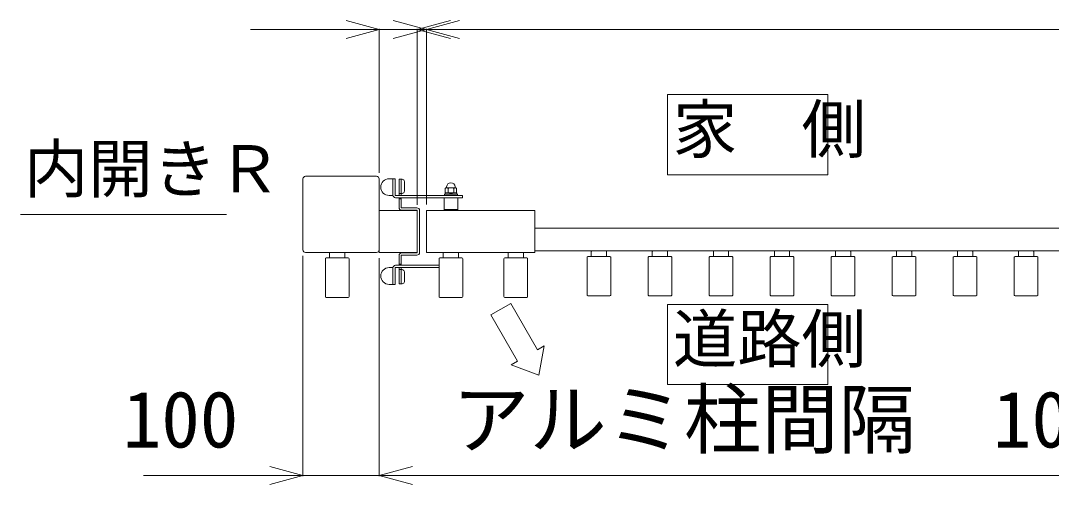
# Model space of a CAD drawing. Units: millimetres, scale not verified. Extents: x -6116 to 6499, y -4320 to 4590.
# Drawn here: x -1485 to -134, y 2511 to 3119 of the extents above; entities that cross this region are included whole.
import ezdxf
from ezdxf.enums import TextEntityAlignment as Align

# ---------------------------------------------------------------- set-up
doc = ezdxf.new("R2010")
doc.units = ezdxf.units.MM
doc.header["$LTSCALE"] = 20
doc.layers.add('0-0_0', color=7, linetype='Continuous', lineweight=9)
doc.styles.add('ＭＳ ゴシック', font='')
doc.styles.get('ＭＳ ゴシック').set_extended_font_data('MS Gothic')

msp = doc.modelspace()

# ---------------------------------------------------------------- linework, layer by layer
at = {"layer": '0-0_0'}
for p, q in [((-1014.79, 2919.16), (-1014.79, 3107.83)), ((-952.79, 3107.03), (-996.25, 3118.68)), ((-964.79, 3107.03), (-921.32, 3118.68)), ((-964.79, 2877.16), (-964.79, 3107.83)), ((-952.79, 3107.03), (-909.32, 3118.68)), ((-952.79, 2877.66), (-952.79, 3107.83)), ((-1014.79, 3107.03), (-1058.25, 3095.39)), ((-1014.79, 3107.03), (-964.79, 3107.03)), ((-952.79, 3107.03), (-996.25, 3095.39)), ((-964.79, 3107.03), (-952.79, 3107.03)), ((-964.79, 3107.03), (-921.32, 3095.39)), ((-952.79, 3107.03), (47.21, 3107.03)), ((-952.79, 3107.03), (-909.32, 3095.39)), ((-636.79, 3021.66), (-426.79, 3021.66)), ((-636.79, 2916.66), (-636.79, 3021.66)), ((-1114.79, 2911.16), (-1114.79, 2818.16)), ((-1018.29, 2914.66), (-1111.29, 2914.66)), ((-1014.79, 2911.16), (-1014.79, 2815.16)), ((-996.79, 2889.91), (-996.79, 2911.41)), ((-988.79, 2889.41), (-988.79, 2910.66)), ((-988.79, 2910.66), (-984.79, 2910.66)), ((-985.79, 2892.16), (-985.79, 2910.66)), ((-981.79, 2895.16), (-981.79, 2907.66)), ((-988.79, 2892.16), (-984.79, 2892.16)), ((-985.79, 2889.41), (-985.79, 2892.16)), ((-928.49, 2893.01), (-928.49, 2891.01)), ((-913.09, 2893.01), (-928.49, 2893.01)), ((-928.29, 2898.79), (-928.29, 2893.01)), ((-926.47, 2900.81), (-926.47, 2899.51)), ((-915.16, 2899.51), (-926.41, 2899.51)), ((-924.53, 2898.79), (-924.53, 2893.01)), ((-920.79, 2891.01), (-922.79, 2893.01)), ((-918.79, 2891.01), (-920.79, 2893.01)), ((-917.04, 2898.79), (-917.04, 2893.01)), ((-915.2, 2900.81), (-915.2, 2899.51)), ((-913.29, 2898.79), (-913.29, 2893.01)), ((-913.09, 2893.01), (-913.09, 2891.01)), ((-996.75, 2889.41), (-1001.79, 2889.41)), ((-905.79, 2889.41), (-993.29, 2889.41)), ((-905.79, 2886.41), (-993.29, 2886.41)), ((-988.79, 2873.66), (-988.79, 2886.41)), ((-988.79, 2885.16), (-985.79, 2885.16)), ((-985.79, 2873.66), (-985.79, 2886.41)), ((-929.79, 2869.91), (-929.79, 2886.41)), ((-912.29, 2891.01), (-929.29, 2891.01)), ((-929.29, 2891.01), (-929.29, 2889.41)), ((-911.79, 2869.91), (-911.79, 2886.41)), ((-905.79, 2889.41), (-905.79, 2886.41)), ((-1484.79, 2864.66), (-1214.79, 2864.66)), ((-965.29, 2869.66), (-1014.29, 2869.66)), ((-965.29, 2873.16), (-985.29, 2873.16)), ((-965.29, 2870.16), (-985.29, 2870.16)), ((-964.79, 2814.66), (-964.79, 2869.66)), ((-961.79, 2869.66), (-961.79, 2814.66)), ((-952.79, 2815.16), (-952.79, 2869.16)), ((-952.29, 2869.66), (-811.29, 2869.66)), ((-929.79, 2870.91), (-911.79, 2870.91)), ((-929.79, 2869.91), (-911.79, 2869.91)), ((-927.29, 2869.91), (-927.29, 2869.66)), ((-914.29, 2869.91), (-914.29, 2869.66)), ((-810.79, 2815.16), (-810.79, 2869.16)), ((-810.79, 2846.66), (-2.79, 2846.66)), ((-1018.29, 2814.66), (-1111.29, 2814.66)), ((-1079.79, 2814.16), (-1079.79, 2807.46)), ((-1060.29, 2814.66), (-1079.29, 2814.66)), ((-1059.79, 2811.56), (-1059.79, 2814.66)), ((-1059.79, 2814.16), (-1059.79, 2807.46)), ((-965.29, 2814.66), (-1014.29, 2814.66)), ((-988.79, 2810.66), (-988.79, 2797.91)), ((-988.79, 2810.66), (-988.79, 2797.91)), ((-985.79, 2810.66), (-985.79, 2797.91)), ((-985.79, 2810.66), (-985.79, 2797.91)), ((-965.29, 2814.16), (-985.29, 2814.16)), ((-965.29, 2811.16), (-985.29, 2811.16)), ((-952.29, 2814.66), (-811.29, 2814.66)), ((-930.79, 2814.16), (-930.79, 2807.46)), ((-930.29, 2814.66), (-911.29, 2814.66)), ((-910.79, 2814.16), (-910.79, 2807.46)), ((-845.79, 2814.16), (-845.79, 2807.46)), ((-845.29, 2814.66), (-826.29, 2814.66)), ((-825.79, 2814.16), (-825.79, 2807.46)), ((-810.79, 2816.66), (-2.79, 2816.66)), ((-736.79, 2816.16), (-736.79, 2809.46)), ((-717.29, 2816.66), (-736.29, 2816.66)), ((-716.79, 2816.16), (-716.79, 2809.46)), ((-656.79, 2816.16), (-656.79, 2809.46)), ((-637.29, 2816.66), (-656.29, 2816.66)), ((-636.79, 2816.16), (-636.79, 2809.46)), ((-576.79, 2816.16), (-576.79, 2809.46)), ((-557.29, 2816.66), (-576.29, 2816.66)), ((-556.79, 2816.16), (-556.79, 2809.46)), ((-496.79, 2816.16), (-496.79, 2809.46)), ((-477.29, 2816.66), (-496.29, 2816.66)), ((-476.79, 2816.16), (-476.79, 2809.46)), ((-416.79, 2816.16), (-416.79, 2809.46)), ((-397.29, 2816.66), (-416.29, 2816.66)), ((-396.79, 2816.16), (-396.79, 2809.46)), ((-336.79, 2816.16), (-336.79, 2809.46)), ((-317.29, 2816.66), (-336.29, 2816.66)), ((-316.79, 2816.16), (-316.79, 2809.46)), ((-256.79, 2816.16), (-256.79, 2809.46)), ((-237.29, 2816.66), (-256.29, 2816.66)), ((-236.79, 2816.16), (-236.79, 2809.46)), ((-176.79, 2816.16), (-176.79, 2809.46)), ((-157.29, 2816.66), (-176.29, 2816.66)), ((-156.79, 2816.16), (-156.79, 2809.46)), ((-1114.79, 2810.16), (-1114.79, 2521.5)), ((-1085.29, 2756.86), (-1085.29, 2806.46)), ((-1055.29, 2807.46), (-1084.29, 2807.46)), ((-1054.29, 2756.86), (-1054.29, 2806.46)), ((-1014.79, 2807.16), (-1014.79, 2521.5)), ((-936.29, 2797.91), (-993.29, 2797.91)), ((-988.79, 2799.16), (-985.79, 2799.16)), ((-936.29, 2756.86), (-936.29, 2806.46)), ((-935.29, 2807.46), (-906.29, 2807.46)), ((-905.29, 2756.86), (-905.29, 2806.46)), ((-851.29, 2756.86), (-851.29, 2806.46)), ((-850.29, 2807.46), (-821.29, 2807.46)), ((-820.29, 2756.86), (-820.29, 2806.46)), ((-742.29, 2758.86), (-742.29, 2808.46)), ((-712.29, 2809.46), (-741.29, 2809.46)), ((-711.29, 2758.86), (-711.29, 2808.46)), ((-662.29, 2758.86), (-662.29, 2808.46)), ((-632.29, 2809.46), (-661.29, 2809.46)), ((-631.29, 2758.86), (-631.29, 2808.46)), ((-582.29, 2758.86), (-582.29, 2808.46)), ((-552.29, 2809.46), (-581.29, 2809.46)), ((-551.29, 2758.86), (-551.29, 2808.46)), ((-502.29, 2758.86), (-502.29, 2808.46)), ((-472.29, 2809.46), (-501.29, 2809.46)), ((-471.29, 2758.86), (-471.29, 2808.46)), ((-422.29, 2758.86), (-422.29, 2808.46)), ((-392.29, 2809.46), (-421.29, 2809.46)), ((-391.29, 2758.86), (-391.29, 2808.46)), ((-342.29, 2758.86), (-342.29, 2808.46)), ((-312.29, 2809.46), (-341.29, 2809.46)), ((-311.29, 2758.86), (-311.29, 2808.46)), ((-262.29, 2758.86), (-262.29, 2808.46)), ((-232.29, 2809.46), (-261.29, 2809.46)), ((-231.29, 2758.86), (-231.29, 2808.46)), ((-182.29, 2758.86), (-182.29, 2808.46)), ((-152.29, 2809.46), (-181.29, 2809.46)), ((-151.29, 2758.86), (-151.29, 2808.46)), ((-996.75, 2794.91), (-1001.79, 2794.91)), ((-996.79, 2794.41), (-996.79, 2772.91)), ((-936.29, 2794.91), (-993.29, 2794.91)), ((-988.79, 2794.91), (-988.79, 2773.66)), ((-988.79, 2792.16), (-984.79, 2792.16)), ((-985.79, 2794.91), (-985.79, 2792.16)), ((-985.79, 2792.16), (-985.79, 2773.66)), ((-981.79, 2789.16), (-981.79, 2776.66)), ((-988.79, 2773.66), (-984.79, 2773.66)), ((-712.29, 2757.86), (-741.29, 2757.86)), ((-632.29, 2757.86), (-661.29, 2757.86)), ((-552.29, 2757.86), (-581.29, 2757.86)), ((-472.29, 2757.86), (-501.29, 2757.86)), ((-392.29, 2757.86), (-421.29, 2757.86)), ((-312.29, 2757.86), (-341.29, 2757.86)), ((-232.29, 2757.86), (-261.29, 2757.86)), ((-152.29, 2757.86), (-181.29, 2757.86)), ((-1055.29, 2755.86), (-1084.29, 2755.86)), ((-935.29, 2755.86), (-906.29, 2755.86)), ((-850.29, 2755.86), (-821.29, 2755.86)), ((-636.79, 2746.66), (-426.79, 2746.66)), ((-636.79, 2641.66), (-636.79, 2746.66)), ((-1014.79, 2522.3), (-971.32, 2533.95)), ((-1114.79, 2522.3), (-1158.25, 2510.65)), ((-1114.79, 2522.3), (-1014.79, 2522.3)), ((-1014.79, 2522.3), (76.21, 2522.3)), ((-1014.79, 2522.3), (-971.32, 2510.65))]:
    msp.add_line(p, q, dxfattribs=at)
for points in [[(-1183.59, 3107.03), (-1014.79, 3107.03), (-1058.25, 3118.68)], [(-636.79, 2916.66), (-426.79, 2916.66), (-426.79, 3021.66)], [(-993.79, 2889.91), (-993.79, 2911.41), (-1001.79, 2911.41)], [(-912.29, 2891.01), (-912.29, 2889.41), (-929.29, 2889.41)], [(-1059.79, 2814.66), (-1079.79, 2814.66), (-1079.79, 2811.56)], [(-993.79, 2794.41), (-993.79, 2772.91), (-1001.79, 2772.91)], [(-833.34, 2672.2), (-868.34, 2732.82), (-842.36, 2747.82), (-807.36, 2687.2), (-798.7, 2692.2)], [(-636.79, 2641.66), (-426.79, 2641.66), (-426.79, 2746.66)], [(-833.34, 2672.2), (-842, 2667.2), (-805.35, 2653.72), (-798.7, 2692.2)], [(-1323.59, 2522.3), (-1114.79, 2522.3), (-1158.25, 2533.95)]]:
    msp.add_lwpolyline(points, dxfattribs=at)
for centre, radius, start, end in [((-1111.29, 2911.16), 3.5, 90, 180), ((-1111.29, 2911.16), 3.5, 90, 180), ((-1018.29, 2911.16), 3.5, 0, 90), ((-1001.79, 2900.41), 11, 90, 270), ((-984.79, 2907.66), 3, 0, 90), ((-920.79, 2900.51), 5.62, 3.06715, 176.98204), ((-984.79, 2895.16), 3, 270, 0), ((-926.41, 2896.71), 2.8, 47.92498, 132.07503), ((-920.79, 2889.42), 10.09, 68.19746, 111.80255), ((-915.16, 2896.71), 2.8, 47.92498, 132.07503), ((-993.29, 2889.91), 3.5, 180, 270), ((-993.29, 2889.91), 0.5, 180, 270), ((-1014.29, 2869.16), 0.5, 90, 180), ((-985.29, 2873.66), 3.5, 180, 270), ((-985.29, 2873.66), 0.5, 180, 270), ((-965.29, 2869.66), 3.5, 0, 90), ((-965.29, 2869.66), 0.5, 0, 90), ((-965.29, 2869.16), 0.5, 0, 90), ((-952.29, 2869.16), 0.5, 90, 180), ((-811.29, 2869.16), 0.5, 0, 90), ((-1111.29, 2818.16), 3.5, 180, 270), ((-1079.29, 2814.16), 0.5, 90, 180), ((-1060.29, 2814.16), 0.5, 0, 90), ((-1018.29, 2818.16), 3.5, 270, 0), ((-1014.29, 2815.16), 0.5, 180, 270), ((-985.29, 2810.66), 3.5, 90, 180), ((-985.29, 2810.66), 3.5, 90, 180), ((-985.29, 2810.66), 0.5, 90, 180), ((-985.29, 2810.66), 0.5, 90, 180), ((-965.29, 2815.16), 0.5, 270, 0), ((-965.29, 2814.66), 3.5, 270, 0), ((-965.29, 2814.66), 0.5, 270, 0), ((-952.29, 2815.16), 0.5, 180, 270), ((-930.29, 2814.16), 0.5, 90, 180), ((-911.29, 2814.16), 0.5, 0, 90), ((-845.29, 2814.16), 0.5, 90, 180), ((-826.29, 2814.16), 0.5, 0, 90), ((-811.29, 2815.16), 0.5, 270, 0), ((-736.29, 2816.16), 0.5, 90, 180), ((-717.29, 2816.16), 0.5, 0, 90), ((-656.29, 2816.16), 0.5, 90, 180), ((-637.29, 2816.16), 0.5, 0, 90), ((-576.29, 2816.16), 0.5, 90, 180), ((-557.29, 2816.16), 0.5, 0, 90), ((-496.29, 2816.16), 0.5, 90, 180), ((-477.29, 2816.16), 0.5, 0, 90), ((-416.29, 2816.16), 0.5, 90, 180), ((-397.29, 2816.16), 0.5, 0, 90), ((-336.29, 2816.16), 0.5, 90, 180), ((-317.29, 2816.16), 0.5, 0, 90), ((-256.29, 2816.16), 0.5, 90, 180), ((-237.29, 2816.16), 0.5, 0, 90), ((-176.29, 2816.16), 0.5, 90, 180), ((-157.29, 2816.16), 0.5, 0, 90), ((-1084.29, 2806.46), 1, 90, 180), ((-1055.29, 2806.46), 1, 360, 90), ((-993.29, 2794.41), 3.5, 90, 180), ((-935.29, 2806.46), 1, 90, 180), ((-906.29, 2806.46), 1, 0, 90), ((-850.29, 2806.46), 1, 90, 180), ((-821.29, 2806.46), 1, 0, 90), ((-741.29, 2808.46), 1, 90, 180), ((-712.29, 2808.46), 1, 360, 90), ((-661.29, 2808.46), 1, 90, 180), ((-632.29, 2808.46), 1, 360, 90), ((-581.29, 2808.46), 1, 90, 180), ((-552.29, 2808.46), 1, 360, 90), ((-501.29, 2808.46), 1, 90, 180), ((-472.29, 2808.46), 1, 360, 90), ((-421.29, 2808.46), 1, 90, 180), ((-392.29, 2808.46), 1, 360, 90), ((-341.29, 2808.46), 1, 90, 180), ((-312.29, 2808.46), 1, 360, 90), ((-261.29, 2808.46), 1, 90, 180), ((-232.29, 2808.46), 1, 360, 90), ((-181.29, 2808.46), 1, 90, 180), ((-152.29, 2808.46), 1, 360, 90), ((-1001.79, 2783.91), 11, 90, 270), ((-993.29, 2794.41), 0.5, 90, 180), ((-984.79, 2789.16), 3, 0, 90), ((-984.79, 2776.66), 3, 270, 0), ((-1084.29, 2756.86), 1, 180, 270), ((-1055.29, 2756.86), 1, 270, 360), ((-935.29, 2756.86), 1, 180, 270), ((-906.29, 2756.86), 1, 270, 0), ((-850.29, 2756.86), 1, 180, 270), ((-821.29, 2756.86), 1, 270, 0), ((-741.29, 2758.86), 1, 180, 270), ((-712.29, 2758.86), 1, 270, 360), ((-661.29, 2758.86), 1, 180, 270), ((-632.29, 2758.86), 1, 270, 360), ((-581.29, 2758.86), 1, 180, 270), ((-552.29, 2758.86), 1, 270, 360), ((-501.29, 2758.86), 1, 180, 270), ((-472.29, 2758.86), 1, 270, 360), ((-421.29, 2758.86), 1, 180, 270), ((-392.29, 2758.86), 1, 270, 360), ((-341.29, 2758.86), 1, 180, 270), ((-312.29, 2758.86), 1, 270, 360), ((-261.29, 2758.86), 1, 180, 270), ((-232.29, 2758.86), 1, 270, 360), ((-181.29, 2758.86), 1, 180, 270), ((-152.29, 2758.86), 1, 270, 360)]:
    msp.add_arc(centre, radius, start, end, dxfattribs=at)

# ---------------------------------------------------------------- texts
at = {"layer": '0-0_0', "style": 'ＭＳ ゴシック'}
for s, height, p in [('家\u3000側', 61.86, (-629.89, 2926.97)), ('内開きＲ', 61.86, (-1480.53, 2874.97)), ('道路側', 61.86, (-629.89, 2651.97)), ('アルミ柱間隔\u30001091±5', 74.23, (-919.02, 2536.68)), ('100', 74.23, (-1350.87, 2536.68))]:
    msp.add_text(s, height=height, dxfattribs=at).set_placement(p, align=Align.BOTTOM_LEFT)

doc.saveas('drawing.dxf')
